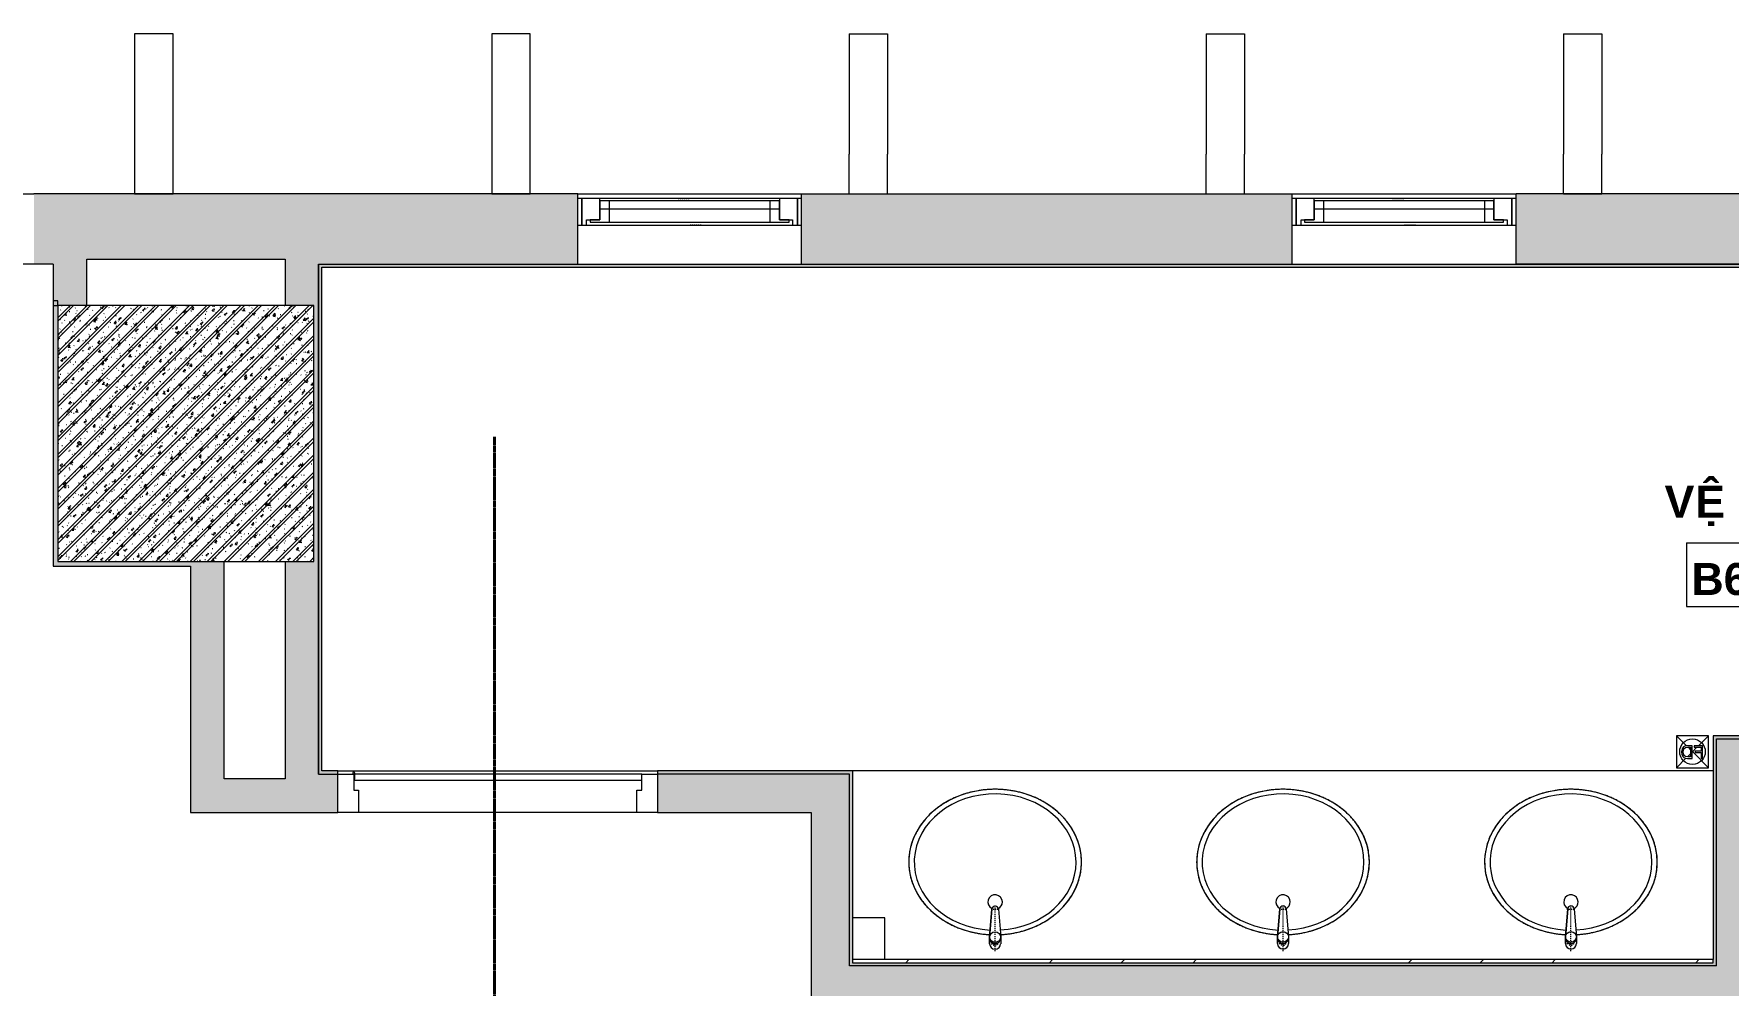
# Model space of a CAD drawing. Header units: millimetres. Extents: x -34669 to 32595, y 16058 to 152521.
# Drawn here: x -3865 to 1431, y 72522 to 75497 of the extents above; entities that cross this region are included whole.
import ezdxf

# ---------------------------------------------------------------- set-up
doc = ezdxf.new("R2010")
doc.units = ezdxf.units.MM
doc.linetypes.add('Dash', pattern=[6.35, 3.175, -3.175])
doc.linetypes.add('dash 1-1', pattern=[2, 1, -1])
for name, color, linetype, lineweight in [('A-AREA-IDEN', 2, 'Continuous', 9), ('A-DETL', 90, 'Continuous', 5), ('A-DOOR', 31, 'Continuous', 5), ('A-DOOR-FRAM', 31, 'Continuous', 5), ('A-FLOR', 192, 'Continuous', 5), ('A-GLAZ', 151, 'Continuous', 5), ('A-GLAZ-CWMG', 51, 'Continuous', 5), ('A-GLAZ-HDLN', 1, 'Dash', 5), ('A-WALL', 113, 'Continuous', 5), ('A-WALL-PATT', 111, 'Continuous', 5), ('P-SANR-FIXT', 6, 'Continuous', 5), ('P-SANR-FIXT-HDLN', 131, 'Dash', 5), ('S-COLS', 52, 'Continuous', 5)]:
    doc.layers.add(name, color=color, linetype=linetype, lineweight=lineweight)
doc.styles.add('Arial_B', font='arialbd.ttf', dxfattribs={"height": 100})
doc.styles.add('Arial_B_1', font='arialbd.ttf', dxfattribs={"height": 100})

# ---------------------------------------------------------------- blocks, each defined once
blk = doc.blocks.new('M_Concrete-Square-Column - C1 - 800 X 800-8344235-5th Traffic Floor Plan - Pedestrian')
at = {"layer": 'S-COLS'}
h = blk.add_hatch(dxfattribs=at)
h.set_pattern_fill('FP_2', color=256, style=0, pattern_type=2)
h.set_pattern_definition([(50, (3389.937, -74247), (63.763904, -5.57885), [6.667, -73.342]), (355, (3389.94, -74247), (-12.334876, 66.869514), [5.334, -58.674]), (100.451, (3395.25, -74247.465), (51.43036, 61.29098), [5.667, -62.332]), (46.184, (3389.94, -74229.22), (94.87722, -14.71484), [10.001, -110.014]), (96.636, (3397.84, -74230.45), (83.09115, 86.5993), [8.5, -93.497]), (351.184, (3389.94, -74229.22), (83.09204, 86.59928), [8.001, -88.011]), (21, (3398.827, -74233.665), (53.064487, -35.792726), [6.668, -73.343]), (326, (3398.83, -74233.665), (21.63066, 64.46546), [5.334, -58.674]), (71.451, (3403.25, -74236.65), (74.69646, 28.672367), [5.667, -62.332]), (37.5, (3389.937, -74247), (1.080413, 29.594271), [1.676, -56.286, 1.676, -57.887, -58.896]), (37.5, (3389.937, -74247), (1.080413, 29.594271), [-117.526, 1.676, -57.22]), (7.5, (3389.937, -74247), (23.386368, 35.063507), [1.676, -32.283, 1.676, -54.953, -22.447]), (7.5, (3389.937, -74247), (23.386368, 35.063507), [-90.589, 1.676, -20.771]), (327.5, (3370.112, -74247), (47.456567, -2.005468), [1.676, -20.549, 1.676, -67.666, -92.011]), (327.5, (3370.112, -74247), (47.456567, -2.005468), [-91.567, 1.676, -90.335]), (317.5, (3361.22, -74247), (51.844948, 8.89904), [1.676, -27.216, 1.676, -44.374, -65.342]), (317.5, (3361.22, -74247), (51.844948, 8.89904), [-74.943, 1.676, -63.665]), (45, (3389.937, -74247), (-26.716616, 26.716616), []), (45, (3389.937, -74236.11), (-26.716616, 26.716616), [])])
h.paths.add_polyline_path([(-400, -400), (400, -400), (400, 400), (-400, 400), (-400, 74.4)])
at = {"layer": 'S-COLS', "lineweight": 15}
for p, q in [((400, 400), (-400, 400)), ((-400, 400), (-400, -400)), ((400, -400), (400, 400)), ((-400, -400), (400, -400))]:
    blk.add_line(p, q, dxfattribs=at)
blk = doc.blocks.new('Rectangular Mullion - TWOG-PROFILE-Mullion-120X500-11979639-5th Traffic Floor Plan - Pedestrian')
at = {"layer": 'A-GLAZ-CWMG'}
for p, q in [((-120, -250), (-120, 250)), ((-120, 250), (0, 250)), ((0, 250), (0, -250)), ((0, -250), (-120, -250))]:
    blk.add_line(p, q, dxfattribs=at)
blk = doc.blocks.new('Rectangular Mullion - TWOG-PROFILE-Mullion-120X500-V11-5th Traffic Floor Plan - Pedestrian')
at = {"layer": 'A-GLAZ-CWMG'}
for p, q in [((60, 250), (-60, 250)), ((-60, 250), (-60, -125.8)), ((60, 250), (60, -125.8)), ((-60, -250), (-60, -125.8)), ((60, -250), (60, -125.8)), ((60, -250), (-60, -250))]:
    blk.add_line(p, q, dxfattribs=at)
blk = doc.blocks.new('Rectangular Mullion - TWOG-PROFILE-Mullion-120X500-11979637-5th Traffic Floor Plan - Pedestrian')
at = {"layer": 'A-GLAZ-CWMG'}
for p, q in [((-60, -250), (-60, 250)), ((-60, 250), (60, 250)), ((60, 250), (60, -250)), ((60, -250), (-60, -250))]:
    blk.add_line(p, q, dxfattribs=at)
blk = doc.blocks.new('VGU_CLUSTER_W1B - W2B - W3B - VGU_CLUSTER_W3B-8562587-5th Traffic Floor Plan - Pedestrian')
at = {"layer": 'A-GLAZ', "lineweight": 9}
for p, q in [((-337, 95), (-350, 95)), ((-337, 95), (-337, 12)), ((-281, 95), (-337, 95)), ((-337, 12), (-337, 95)), ((-281, 28), (-281, 95)), ((-281, 88), (-281, 28)), ((-251, 88), (-281, 88)), ((281, 88), (-281, 88)), ((-281, 88), (-281, 63)), ((-281, 63), (281, 63)), ((-251, 21), (-251, 88)), ((281, 88), (251, 88)), ((251, 88), (251, 21)), ((337, 95), (281, 95)), ((281, 95), (281, 28)), ((281, 28), (281, 88)), ((281, 63), (281, 88)), ((337, 12), (337, 95)), ((350, 95), (337, 95)), ((337, 95), (337, 12)), ((-350, 12), (-337, 12)), ((-337, 12), (-322, 12)), ((-322, 12), (-322, 28)), ((-322, 28), (-281, 28)), ((-281, 28), (-311, 28)), ((-311, 28), (-311, 21)), ((-311, 21), (-251, 21)), ((251, 21), (311, 21)), ((311, 28), (281, 28)), ((281, 28), (322, 28)), ((311, 21), (311, 28)), ((322, 28), (322, 12)), ((322, 12), (337, 12)), ((337, 12), (350, 12))]:
    blk.add_line(p, q, dxfattribs=at)
at = {"layer": 'A-GLAZ'}
for p, q in [((281, 95), (-281, 95)), ((-322, 12), (322, 12)), ((-251, 21), (251, 21))]:
    blk.add_line(p, q, dxfattribs=at)
at = {"layer": 'A-GLAZ-HDLN'}
for p, q in [((-36.1, 95), (0, 95)), ((36.1, 95), (0, 95)), ((-36.1, 12), (0, 12)), ((36.1, 12), (0, 12))]:
    blk.add_line(p, q, dxfattribs=at)
blk = doc.blocks.new('LAVABOR COUNTER2 - COUNTER TOP-10127124-5th Traffic Floor Plan - Pedestrian')
at = {"layer": 'P-SANR-FIXT', "color": 7}
blk.add_line((-1345, -600), (1345, -600), dxfattribs=at)
blk = doc.blocks.new('LAVABOR BASIN - LAVABOR BASIN-8215760-5th Traffic Floor Plan - Pedestrian')
at = {"layer": 'P-SANR-FIXT', "color": 7}
for start, end in [(180, 64.3388), (115.6641, 180)]:
    blk.add_arc((0, -190), 22.5, start, end, dxfattribs=at)
for major_axis, ratio, start_param, end_param in [((-270, 0), 0.842593, 4.773653, 6.283185), ((270, 0), 0.842593, 3.141593, 7.792717), ((-253, 0), 0.841897, 4.775221, 6.283185), ((253, 0), 0.841897, 3.141593, 7.793141)]:
    blk.add_ellipse((0, -315), major_axis=major_axis, ratio=ratio, start_param=start_param, end_param=end_param, dxfattribs=at)
for points, knots in [([(-16.6, -87.9), (-20.5, -88.1), (-28.5, -88.7), (-40.4, -90), (-56.8, -92.4), (-72.9, -95.8), (-88.4, -100), (-103.9, -104.8), (-122.8, -112.1), (-144.2, -122.3), (-161.2, -132.3), (-174.1, -141), (-186.4, -150.1), (-200.9, -162.6), (-214.1, -176), (-223.6, -187.3), (-232.5, -199), (-242.5, -214.3), (-252.4, -233.3), (-260.2, -253.2), (-265.8, -273.4), (-269.2, -294), (-270, -308), (-270, -315)], [0.5195297, 0.5195297, 0.5195297, 0.5195297, 0.5333333, 0.5479167, 0.5625, 0.5916667, 0.60625, 0.6208333, 0.65, 0.6791667, 0.7083333, 0.7229167, 0.7375, 0.7666667, 0.7958333, 0.8104167, 0.825, 0.8541667, 0.8833333, 0.9125, 0.9416667, 0.9708333, 1, 1, 1, 1]), ([(270, -315), (270, -306.9), (269, -291), (265.3, -271.5), (260.9, -256.1), (256.9, -244.7), (252.2, -233.4), (246.8, -222.4), (240.7, -211.7), (233.9, -201.2), (226.5, -191), (218.5, -181.2), (210, -171.8), (200.7, -162.7), (191, -154), (180.7, -145.9), (170, -138.2), (158.8, -130.9), (147.1, -124.1), (135.1, -117.9), (122.7, -112.2), (109.9, -107.1), (96.7, -102.5), (83.5, -98.5), (70, -95.2), (56.2, -92.4), (42.2, -90.2), (29, -88.7), (20.5, -88.1), (16.6, -87.9)], [0, 0, 0, 0, 0.0333333, 0.0666667, 0.0833333, 0.1, 0.1166667, 0.1333333, 0.15, 0.1666667, 0.1833333, 0.2, 0.2166667, 0.2333333, 0.25, 0.2666667, 0.2833333, 0.3, 0.3166667, 0.3333333, 0.35, 0.3666667, 0.3833333, 0.4, 0.4166667, 0.4333333, 0.45, 0.4666667, 0.4804703, 0.4804703, 0.4804703, 0.4804703]), ([(-270, -315), (-270, -323.1), (-269, -339), (-265.3, -358.5), (-260.9, -373.9), (-256.9, -385.3), (-252.2, -396.6), (-246.8, -407.6), (-240.7, -418.3), (-233.9, -428.8), (-226.5, -439), (-218.5, -448.8), (-210, -458.2), (-200.7, -467.3), (-191, -476), (-180.7, -484.1), (-170, -491.8), (-158.8, -499.1), (-147.1, -505.9), (-135.1, -512.1), (-122.7, -517.8), (-109.9, -522.9), (-96.7, -527.5), (-83.5, -531.5), (-70, -534.8), (-56.2, -537.6), (-42.2, -539.8), (-28.2, -541.4), (-14.2, -542.3), (0, -542.6), (14.2, -542.3), (27.7, -541.4), (40.4, -540), (56.8, -537.6), (72.9, -534.2), (88.4, -530), (103.9, -525.2), (122.8, -517.9), (144.2, -507.7), (161.2, -497.7), (174.1, -489), (186.4, -479.9), (200.9, -467.4), (214.1, -454), (223.6, -442.7), (232.5, -431), (242.5, -415.7), (252.4, -396.7), (260.2, -376.8), (265.8, -356.6), (269.2, -336), (270, -322), (270, -315)], [0, 0, 0, 0, 0.033333, 0.066667, 0.083333, 0.1, 0.116667, 0.133333, 0.15, 0.166667, 0.183333, 0.2, 0.216667, 0.233333, 0.25, 0.266667, 0.283333, 0.3, 0.316667, 0.333333, 0.35, 0.366667, 0.383333, 0.4, 0.416667, 0.433333, 0.45, 0.466667, 0.483333, 0.5, 0.516667, 0.533333, 0.547917, 0.5625, 0.591667, 0.60625, 0.620833, 0.65, 0.679167, 0.708333, 0.722917, 0.7375, 0.766667, 0.795833, 0.810417, 0.825, 0.854167, 0.883333, 0.9125, 0.941667, 0.970833, 1, 1, 1, 1])]:
    blk.add_open_spline(points, degree=3, knots=knots, dxfattribs=at)
blk = doc.blocks.new('LAVABOR BASIN - LAVABOR BASIN-V16-5th Traffic Floor Plan - Pedestrian')
at = {"layer": 'P-SANR-FIXT', "color": 7}
for start, end in [(115.978, 180), (180, 63.7007)]:
    blk.add_arc((0, -190), 22.5, start, end, dxfattribs=at)
for major_axis, ratio, start_param, end_param in [((-270, 0), 0.842593, 4.77385, 6.283185), ((270, 0), 0.842593, 3.141593, 7.79252), ((-253, 0), 0.841897, 4.775221, 6.283185), ((253, 0), 0.841897, 3.141593, 7.792931)]:
    blk.add_ellipse((0, -315), major_axis=major_axis, ratio=ratio, start_param=start_param, end_param=end_param, dxfattribs=at)
for points, knots in [([(-16.6, -87.9), (-20.5, -88.1), (-28.5, -88.7), (-40.4, -90), (-56.8, -92.4), (-72.9, -95.8), (-88.4, -100), (-103.9, -104.8), (-122.8, -112.1), (-144.2, -122.3), (-161.2, -132.3), (-174.1, -141), (-186.4, -150.1), (-200.9, -162.6), (-214.1, -176), (-223.6, -187.3), (-232.5, -199), (-242.5, -214.3), (-252.4, -233.3), (-260.2, -253.2), (-265.8, -273.4), (-269.2, -294), (-270, -308), (-270, -315)], [0.5195925, 0.5195925, 0.5195925, 0.5195925, 0.5333333, 0.5479167, 0.5625, 0.5916667, 0.60625, 0.6208333, 0.65, 0.6791667, 0.7083333, 0.7229167, 0.7375, 0.7666667, 0.7958333, 0.8104167, 0.825, 0.8541667, 0.8833333, 0.9125, 0.9416667, 0.9708333, 1, 1, 1, 1]), ([(270, -315), (270, -306.9), (269, -291), (265.3, -271.5), (260.9, -256.1), (256.9, -244.7), (252.2, -233.4), (246.8, -222.4), (240.7, -211.7), (233.9, -201.2), (226.5, -191), (218.5, -181.2), (210, -171.8), (200.7, -162.7), (191, -154), (180.7, -145.9), (170, -138.2), (158.8, -130.9), (147.1, -124.1), (135.1, -117.9), (122.7, -112.2), (109.9, -107.1), (96.7, -102.5), (83.5, -98.5), (70, -95.2), (56.2, -92.4), (42.2, -90.2), (29.1, -88.7), (20.5, -88.1), (16.6, -87.9)], [0, 0, 0, 0, 0.0333333, 0.0666667, 0.0833333, 0.1, 0.1166667, 0.1333333, 0.15, 0.1666667, 0.1833333, 0.2, 0.2166667, 0.2333333, 0.25, 0.2666667, 0.2833333, 0.3, 0.3166667, 0.3333333, 0.35, 0.3666667, 0.3833333, 0.4, 0.4166667, 0.4333333, 0.45, 0.4666667, 0.4804075, 0.4804075, 0.4804075, 0.4804075]), ([(-270, -315), (-270, -323.1), (-269, -339), (-265.3, -358.5), (-260.9, -373.9), (-256.9, -385.3), (-252.2, -396.6), (-246.8, -407.6), (-240.7, -418.3), (-233.9, -428.8), (-226.5, -439), (-218.5, -448.8), (-210, -458.2), (-200.7, -467.3), (-191, -476), (-180.7, -484.1), (-170, -491.8), (-158.8, -499.1), (-147.1, -505.9), (-135.1, -512.1), (-122.7, -517.8), (-109.9, -522.9), (-96.7, -527.5), (-83.5, -531.5), (-70, -534.8), (-56.2, -537.6), (-42.2, -539.8), (-28.2, -541.4), (-14.2, -542.3), (0, -542.6), (14.2, -542.3), (27.7, -541.4), (40.4, -540), (56.8, -537.6), (72.9, -534.2), (88.4, -530), (103.9, -525.2), (122.8, -517.9), (144.2, -507.7), (161.2, -497.7), (174.1, -489), (186.4, -479.9), (200.9, -467.4), (214.1, -454), (223.6, -442.7), (232.5, -431), (242.5, -415.7), (252.4, -396.7), (260.2, -376.8), (265.8, -356.6), (269.2, -336), (270, -322), (270, -315)], [0, 0, 0, 0, 0.033333, 0.066667, 0.083333, 0.1, 0.116667, 0.133333, 0.15, 0.166667, 0.183333, 0.2, 0.216667, 0.233333, 0.25, 0.266667, 0.283333, 0.3, 0.316667, 0.333333, 0.35, 0.366667, 0.383333, 0.4, 0.416667, 0.433333, 0.45, 0.466667, 0.483333, 0.5, 0.516667, 0.533333, 0.547917, 0.5625, 0.591667, 0.60625, 0.620833, 0.65, 0.679167, 0.708333, 0.722917, 0.7375, 0.766667, 0.795833, 0.810417, 0.825, 0.854167, 0.883333, 0.9125, 0.941667, 0.970833, 1, 1, 1, 1])]:
    blk.add_open_spline(points, degree=3, knots=knots, dxfattribs=at)
blk = doc.blocks.new('Floor Drain-2D _SWA_ - FD-100-11894176-5th Traffic Floor Plan - Pedestrian')
at = {"layer": 'P-SANR-FIXT', "color": 7}
for p, q in [((1.4, -1.4), (-50, 50)), ((50, 50), (-50, 50)), ((-50, 50), (-50, -50)), ((-31.8, 20.8), (-31.8, -18.6)), ((-26.9, 20.8), (-31.8, 20.8)), ((-26.9, 2.9), (-26.9, 20.8)), ((-8.5, 2.9), (-26.9, 2.9)), ((-13.7, -13.7), (1.4, 1.4)), ((-8.5, -2), (-8.5, 2.9)), ((1.4, 20.8), (1.4, -18.6)), ((15.6, 20.8), (1.4, 20.8)), ((6.3, 15.8), (15, 15.8)), ((6.3, -13.7), (6.3, 15.8)), ((6.3, 6.3), (15.7, 15.7)), ((15, 15.8), (21.4, 15.1)), ((22, 20.1), (15.6, 20.8)), ((20.3, 20.3), (50, 50)), ((21.4, 15.1), (25, 13.1)), ((26.7, 18.1), (22, 20.1)), ((25, 13.1), (28, 8.2)), ((30.3, 14.5), (26.7, 18.1)), ((29.1, 0.8), (27, -8.6)), ((28, 8.2), (29.1, 0.8)), ((33, 8.8), (30.3, 14.5)), ((32.5, -8.5), (34, 0.8)), ((34, 0.8), (33, 8.8)), ((50, -50), (50, 50)), ((-50, -50), (-18.6, -18.6)), ((-50, -50), (50, -50)), ((-31.8, -18.6), (-5.4, -18.6)), ((-26.9, -13.7), (-26.9, -2)), ((-26.9, -2), (-8.5, -2)), ((-5.4, -13.7), (-26.9, -13.7)), ((-5.4, -18.6), (-5.4, -13.7)), ((1.4, -18.6), (15, -18.6)), ((13.7, -13.7), (6.3, -6.3)), ((14.9, -13.7), (6.3, -13.7)), ((21.9, -12.9), (14.9, -13.7)), ((15, -18.6), (22, -18.1)), ((50, -50), (18.4, -18.4)), ((27, -8.6), (21.9, -12.9)), ((22, -18.1), (27.8, -15.2)), ((27.8, -15.2), (32.5, -8.5))]:
    blk.add_line(p, q, dxfattribs=at)
blk.add_circle((0, 0), 40, dxfattribs=at)
blk = doc.blocks.new('Mirror1 - Type 1-10972250-5th Traffic Floor Plan - Pedestrian')
at = {"layer": 'P-SANR-FIXT'}
h = blk.add_hatch(dxfattribs=at)
h.set_pattern_fill('FP_16', color=256, style=0, pattern_type=2)
h.set_pattern_definition([(225, (164.58, 72587), (-84.19025, -308.69666), [396.875, -79.375, 1.676, -77.699])])
h.paths.add_polyline_path([(-1111.4, -5), (-1220.5, -5), (-1220.5, -15), (1470.5, -15), (1470.5, -5), (-533.2, -5)])
at = {"layer": 'P-SANR-FIXT', "color": 7}
for p, q in [((1470.5, -5), (-1220.5, -5)), ((-1220.5, -5), (-1220.5, -15)), ((-1220.5, -15), (1470.5, -15)), ((1470.5, -15), (1470.5, -5))]:
    blk.add_line(p, q, dxfattribs=at)
blk = doc.blocks.new('hop xit xa phong - LT764-9765372-5th Traffic Floor Plan - Pedestrian')
at = {"layer": 'P-SANR-FIXT', "color": 7}
for p, q in [((-50, 130), (-50, 0)), ((-50, 130), (-50, 0)), ((-50, 0), (50, 0)), ((-50, 0), (50, 0))]:
    blk.add_line(p, q, dxfattribs=at)
blk = doc.blocks.new('voi nuoc 1 - BASIN TAP 1-9921684-5th Traffic Floor Plan - Pedestrian')
at = {"layer": 'P-SANR-FIXT', "color": 7}
for p, q in [((-17.2, 44.2), (-10, 131.2)), ((-10, 131.2), (-17.2, 44.2)), ((10, 131.2), (17.3, 44.2)), ((10, 131.2), (17.3, 44.2)), ((-17.2, 23.4), (-17.2, 44.2)), ((-17.2, 44.2), (-17.2, 23.4)), ((17.3, 44.2), (17.3, 23.4)), ((17.3, 44.2), (17.3, 23.4))]:
    blk.add_line(p, q, dxfattribs=at)
for centre, radius, start, end in [((0, 131.2), 10, 0, 180), ((0, 131.2), 10, 0, 180), ((0, 23.4), 17.2, 180, 0), ((0, 23.4), 17.2, 180, 0)]:
    blk.add_arc(centre, radius, start, end, dxfattribs=at)
blk.add_ellipse((0, 44.2), major_axis=(-17.2, 0), ratio=0.965926, dxfattribs=at)
blk.add_ellipse((0, 40.4), major_axis=(-17.2, 0), ratio=0.965926, start_param=0, end_param=3.141593, dxfattribs=at)
at = {"layer": 'P-SANR-FIXT-HDLN', "color": 7}
for p, q in [((-12.5, 131.3), (12.5, 131.3)), ((0, 0), (0, 143.8)), ((-12.5, 23.4), (12.5, 23.4))]:
    blk.add_line(p, q, dxfattribs=at)
blk.add_circle((0, 23.4), 6.5, dxfattribs=at)
blk = doc.blocks.new('DP3-D301 - DP3-D301-9167287-5th Traffic Floor Plan - Pedestrian')
at = {"layer": 'A-DOOR'}
for p, q in [((447, -44.1), (447, -63.1)), ((450, -44.1), (447, -44.1)), ((450, -58.5), (450, -44.1))]:
    blk.add_line(p, q, dxfattribs=at)
for centre, radius, start, end in [((450, -63.1), 3, 180, 69.3211), ((450, -63.1), 3, 238.6638, 311.9935), ((450, -63.1), 3, 238.6638, 311.9935), ((450, -63.1), 3, 238.6638, 311.9935), ((450, -63.1), 3, 238.6638, 311.9935), ((450, -63.1), 3, 238.6638, 311.9935), ((450, -63.1), 3, 238.6638, 311.9935), ((450, -63.1), 3, 238.6638, 311.9935), ((452.2, -58.4), 2.19, 183.0662, 239.0753)]:
    blk.add_arc(centre, radius, start, end, dxfattribs=at)
at = {"layer": 'A-DOOR-FRAM'}
for p, q in [((-500, 60), (-435, 60)), ((-435, 60), (-435, -10)), ((435, 60), (500, 60)), ((435, -10), (435, 60)), ((-450, -10), (-450, -60)), ((-435, -10), (-450, -10)), ((450, -10), (435, -10)), ((450, -44.1), (450, -10)), ((-450, -60), (-500, -60)), ((500, -60), (450.7, -60))]:
    blk.add_line(p, q, dxfattribs=at)
blk = doc.blocks.new('Room Tag - Room Tag-8377849-5th Traffic Floor Plan - Pedestrian')
at = {"layer": 'A-AREA-IDEN'}
for p, q in [((-7, -0.80625), (-7, -4.80625)), ((-7, -0.80625), (7, -0.80625)), ((7, -0.80625), (7, -4.80625)), ((-7, -4.80625), (7, -4.80625))]:
    blk.add_line(p, q, dxfattribs=at)

msp = doc.modelspace()

# ---------------------------------------------------------------- hatches: boundary and pattern name
at = {"layer": 'A-WALL-PATT'}
h = msp.add_hatch(color=256, dxfattribs=at)
h.paths.add_polyline_path([(-6404.9, 74777), (-5114.9, 74777), (-5114.9, 74997), (-6678.2, 74997), (-6678.2, 74777), (-6524.9, 74777)])
h.paths.add_polyline_path([(-8016.6, 74777), (-8016.6, 74997), (-9774.9, 74997), (-9774.9, 74777), (-8154.9, 74777)])
h.paths.add_polyline_path([(-3864.9, 74777), (-3804.9, 74777), (-3804.9, 74997), (-3864.9, 74997), (-3864.9, 74907.8)])
for points in [[(-3804.9, 74647), (-3699.9, 74647), (-3699.9, 74997), (-3804.9, 74997), (-3804.9, 74777)], [(-3699.9, 74792), (-3079.9, 74792), (-3079.9, 74997), (-3699.9, 74997), (-3699.9, 74907.8)], [(-2989.9, 74647), (-2974.9, 74647), (-2974.9, 74997), (-3079.9, 74997), (-3079.9, 74647)], [(-2974.9, 73182), (-2964.9, 73182), (-2964.9, 74777), (-2974.9, 74777), (-2974.9, 73192)], [(-2252.3, 74767), (1104.2, 74767), (1104.2, 74777), (-2252.3, 74777)], [(-3789.9, 73832), (-3789.9, 74662), (-3804.9, 74662), (-3804.9, 73832)], [(-2974.9, 74647), (-2989.9, 74647), (-2989.9, 73847), (-2974.9, 73847)], [(-3789.9, 73832), (-3269.9, 73832), (-3269.9, 73847), (-3789.9, 73847)], [(-3079.9, 73167), (-2974.9, 73167), (-2974.9, 73847), (-3079.9, 73847), (-3079.9, 73182)], [(-3269.9, 73167), (-3269.9, 73832), (-3374.9, 73832), (-3374.9, 73167), (-3349, 73167)], [(1395.1, 73292), (1515.1, 73292), (1515.1, 73302), (1385.1, 73302), (1385.1, 73292)], [(1385.1, 72582), (1395.1, 72582), (1395.1, 73292), (1385.1, 73292), (1385.1, 72592)], [(1515.1, 71832), (1515.1, 73292), (1395.1, 73292), (1395.1, 71832)], [(-2974.9, 73062), (-2974.9, 73167), (-3374.9, 73167), (-3374.9, 73062), (-3079.9, 73062)], [(-1305.9, 72592), (-1305.9, 72602), (-1304.9, 72602), (-1304.9, 73192), (-1314.9, 73192), (-1314.9, 72592)], [(-458.4, 72582), (1385.1, 72582), (1385.1, 72592), (-1314.9, 72592), (-1314.9, 72582), (-1036.5, 72582)], [(1395.1, 72462), (1395.1, 72582), (-1314.9, 72582), (-1314.9, 72462), (1275.9, 72462)]]:
    msp.add_hatch(color=256, dxfattribs=at).paths.add_polyline_path(points)
h = msp.add_hatch(color=256, dxfattribs=at)
h.paths.add_polyline_path([(4545.1, 74777), (6145.1, 74777), (6145.1, 74997), (1104.2, 74997), (1104.2, 74777), (4325.1, 74777)])
h.paths.add_polyline_path([(-2974.9, 74777), (-2252.3, 74777), (-2252.3, 74997), (-2974.9, 74997), (-2974.9, 74907.8)])
h = msp.add_hatch(color=256, dxfattribs=at)
h.paths.add_polyline_path([(-1036.5, 74777), (68.4, 74777), (68.4, 74997), (-1464.9, 74997), (-1464.9, 74777)])
h.paths.add_polyline_path([(-2192.8, 74777), (-2164.9, 74777), (-2164.9, 74997), (-2252.3, 74997), (-2252.3, 74777)])
h.paths.add_polyline_path([(1104.2, 74777), (1104.2, 74997), (768.4, 74997), (768.4, 74777)])
h = msp.add_hatch(color=256, dxfattribs=at)
h.paths.add_polyline_path([(-2964.9, 74767), (-2252.3, 74767), (-2252.3, 74777), (-2964.9, 74777)])
h.paths.add_polyline_path([(4325.1, 74767), (4325.1, 74777), (1104.2, 74777), (1104.2, 74767), (4315.1, 74767)])
h = msp.add_hatch(color=256, dxfattribs=at)
h.paths.add_polyline_path([(-2914.9, 73062), (-2914.9, 73182), (-2974.9, 73182), (-2974.9, 73062)])
h.paths.add_polyline_path([(-1914.9, 73062), (-1434.9, 73062), (-1434.9, 73182), (-1914.9, 73182), (-1914.9, 73148.7)])
h = msp.add_hatch(color=256, dxfattribs=at)
h.paths.add_polyline_path([(-1314.9, 73182), (-1314.9, 73192), (-1914.9, 73192), (-1914.9, 73182)])
h.paths.add_polyline_path([(-2964.9, 73182), (-2914.9, 73182), (-2914.9, 73192), (-2964.9, 73192)])
h = msp.add_hatch(color=256, dxfattribs=at)
h.paths.add_polyline_path([(-1434.9, 71542), (-1314.9, 71542), (-1314.9, 71602), (-1434.9, 71602)])
h.paths.add_polyline_path([(-1434.9, 72402), (-1314.9, 72402), (-1314.9, 73182), (-1434.9, 73182), (-1434.9, 72462)])

# ---------------------------------------------------------------- linework, layer by layer
at = {"layer": 'A-DETL', "linetype": 'dash 1-1', "lineweight": 40}
msp.add_line((-2424.9, 74237.2), (-2424.9, 70515.5), dxfattribs=at)
at = {"layer": 'A-FLOR'}
for p, q in [((-1964.9, 73162), (-2864.9, 73162)), ((-1979.9, 73062), (-2849.9, 73062))]:
    msp.add_line(p, q, dxfattribs=at)
at = {"layer": 'A-WALL'}
for p, q in [((-5114.9, 74997), (-3864.9, 74997)), ((-2164.9, 74997), (-1464.9, 74997)), ((68.4, 74997), (768.4, 74997)), ((-3864.9, 74777), (-5114.9, 74777)), ((-2914.9, 73192), (-1914.9, 73192)), ((-1964.9, 73182), (-2861.9, 73182))]:
    msp.add_line(p, q, dxfattribs=at)
at = {"layer": 'A-WALL', "lineweight": 15}
for p, q in [((-2164.9, 74997), (-3864.9, 74997)), ((-2164.9, 74777), (-2164.9, 74997)), ((-1464.9, 74997), (68.4, 74997)), ((-1464.9, 74777), (-1464.9, 74997)), ((68.4, 74777), (68.4, 74997)), ((7745.1, 74997), (768.4, 74997)), ((768.4, 74777), (768.4, 74997)), ((-3699.9, 74647), (-3699.9, 74792)), ((-3699.9, 74792), (-3079.9, 74792)), ((-3079.9, 74792), (-3079.9, 74647)), ((-3804.9, 74777), (-3864.9, 74777)), ((-3804.9, 74777), (-3804.9, 73832)), ((-2974.9, 73182), (-2974.9, 74777)), ((-2974.9, 74777), (-2164.9, 74777)), ((-2974.9, 74777), (-2974.9, 73182)), ((-2974.9, 74777), (4325.1, 74777)), ((-2964.9, 73192), (-2964.9, 74767)), ((-2964.9, 74767), (4315.1, 74767)), ((-1464.9, 74777), (68.4, 74777)), ((4325.1, 74777), (768.4, 74777)), ((-3789.9, 74662), (-3804.9, 74662)), ((-3804.9, 74647), (-3789.9, 74647)), ((-3789.9, 74647), (-3789.9, 74662)), ((-3269.9, 73167), (-3269.9, 73847)), ((-3079.9, 73847), (-3079.9, 73167)), ((-3804.9, 73832), (-3374.9, 73832)), ((-3374.9, 73832), (-3374.9, 73062)), ((1525.1, 73302), (1385.1, 73302)), ((1385.1, 73302), (1385.1, 72602)), ((1395.1, 73292), (1515.1, 73292)), ((1395.1, 72582), (1395.1, 73292)), ((-3079.9, 73167), (-3269.9, 73167)), ((-2974.9, 73182), (-2914.9, 73182)), ((-2914.9, 73192), (-2964.9, 73192)), ((-2914.9, 73062), (-2914.9, 73192)), ((-1914.9, 73192), (-1914.9, 73062)), ((-1304.9, 73192), (-1914.9, 73192)), ((-1314.9, 73182), (-1914.9, 73182)), ((-1314.9, 72582), (-1314.9, 73182)), ((-1304.9, 72602), (-1304.9, 73192)), ((-3374.9, 73062), (-2974.9, 73062)), ((-2974.9, 73062), (-2914.9, 73062)), ((-1914.9, 73062), (-1434.9, 73062)), ((-1434.9, 73062), (-1434.9, 72402)), ((1395.1, 72582), (-1314.9, 72582))]:
    msp.add_line(p, q, dxfattribs=at)

# ---------------------------------------------------------------- block references
at = {"layer": 'A-AREA-IDEN', "xscale": 49.99999999999998, "yscale": 49.99999999999998, "zscale": 49.99999999999998}
msp.add_blockref('Room Tag - Room Tag-8377849-5th Traffic Floor Plan - Pedestrian', (1651.2, 73946), dxfattribs=at)
at = {"layer": 'A-DOOR-FRAM', "rotation": 180}
msp.add_blockref('DP3-D301 - DP3-D301-9167287-5th Traffic Floor Plan - Pedestrian', (-2414.9, 73122), dxfattribs=at)
at = {"layer": 'A-GLAZ'}
for p in [(-1814.9, 74887), (418.4, 74887)]:
    msp.add_blockref('VGU_CLUSTER_W1B - W2B - W3B - VGU_CLUSTER_W3B-8562587-5th Traffic Floor Plan - Pedestrian', p, dxfattribs=at)
at = {"layer": 'A-GLAZ-CWMG', "extrusion": (0, 0, -1)}
for name, p in [('Rectangular Mullion - TWOG-PROFILE-Mullion-120X500-11979639-5th Traffic Floor Plan - Pedestrian', (3549.9, 75247)), ('Rectangular Mullion - TWOG-PROFILE-Mullion-120X500-11979637-5th Traffic Floor Plan - Pedestrian', (2373.3, 75247)), ('Rectangular Mullion - TWOG-PROFILE-Mullion-120X500-V11-5th Traffic Floor Plan - Pedestrian', (1256.6, 75247)), ('Rectangular Mullion - TWOG-PROFILE-Mullion-120X500-V11-5th Traffic Floor Plan - Pedestrian', (139.9, 75247)), ('Rectangular Mullion - TWOG-PROFILE-Mullion-120X500-V11-5th Traffic Floor Plan - Pedestrian', (-976.7, 75247))]:
    msp.add_blockref(name, p, dxfattribs=at)
at = {"layer": 'P-SANR-FIXT', "color": 7, "rotation": 180}
for name, p in [('Floor Drain-2D _SWA_ - FD-100-11894176-5th Traffic Floor Plan - Pedestrian', (1320.1, 73252)), ('LAVABOR COUNTER2 - COUNTER TOP-10127124-5th Traffic Floor Plan - Pedestrian', (40.1, 72592)), ('LAVABOR BASIN - LAVABOR BASIN-8215760-5th Traffic Floor Plan - Pedestrian', (-859.9, 72592)), ('LAVABOR BASIN - LAVABOR BASIN-V16-5th Traffic Floor Plan - Pedestrian', (40.1, 72592)), ('LAVABOR BASIN - LAVABOR BASIN-V16-5th Traffic Floor Plan - Pedestrian', (940.1, 72592)), ('hop xit xa phong - LT764-9765372-5th Traffic Floor Plan - Pedestrian', (-1254.9, 72732)), ('Mirror1 - Type 1-10972250-5th Traffic Floor Plan - Pedestrian', (164.6, 72587))]:
    msp.add_blockref(name, p, dxfattribs=at)
at = {"layer": 'P-SANR-FIXT', "color": 7}
for p in [(-859.9, 72628), (40.1, 72628.6), (940.1, 72628.6)]:
    msp.add_blockref('voi nuoc 1 - BASIN TAP 1-9921684-5th Traffic Floor Plan - Pedestrian', p, dxfattribs=at)
at = {"layer": 'S-COLS', "lineweight": 15}
msp.add_blockref('M_Concrete-Square-Column - C1 - 800 X 800-8344235-5th Traffic Floor Plan - Pedestrian', (-3389.9, 74247), dxfattribs=at)

# ---------------------------------------------------------------- texts
at = {"layer": 'A-AREA-IDEN', "char_height": 100, "attachment_point": 1}
for s, insert, width, style in [('\\fArial|b1|i0|c254|p34|;Ệ', (1328.8, 74083.7), 116.245, 'Arial_B_1'), ('\\fArial|b1|i0|c0|p34|;V', (1232.9, 74083.7), 116.245, 'Arial_B'), ('B6-5.WC1', (1316.8, 73842.2), 797.679, 'Arial_B')]:
    msp.add_mtext(s, dxfattribs=dict(at, insert=insert, width=width, style=style))

doc.saveas('drawing.dxf')
